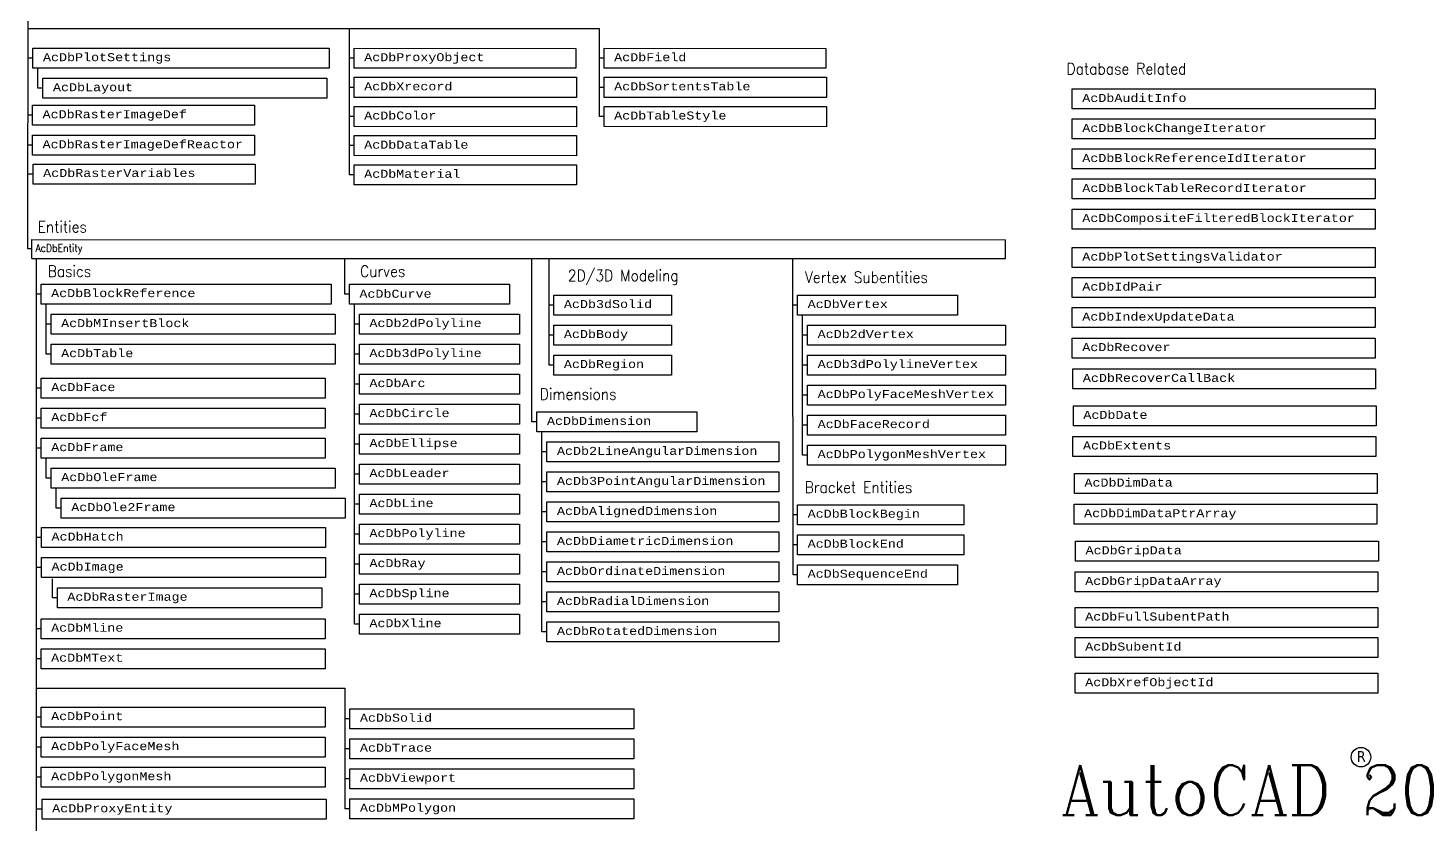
# Model space of a CAD drawing. Extents: x -49 to 153, y -248 to 71.
# Drawn here: x -46.9 to 23.1, y -28.3 to 11.4 of the extents above; entities that cross this region are included whole.
import ezdxf
from ezdxf.enums import TextEntityAlignment as Align

# ---------------------------------------------------------------- set-up
doc = ezdxf.new("R2010")
doc.units = 0
doc.header["$MEASUREMENT"] = 0
doc.layers.get('0').update_dxf_attribs({"linetype": 'CONTINUOUS'})
doc.layers.add('JUNK', color=7, linetype='CONTINUOUS')
doc.styles.add('ROMANC', font='romanc.shx', dxfattribs={"width": 0.9})
doc.styles.add('ROMANS', font='romans', dxfattribs={"width": 0.9})
doc.styles.get("Standard").update_dxf_attribs({"font": 'TIMES.TTF'})
doc.styles.add('STYLE1', font='TAHOMA.TTF', dxfattribs={"height": 0.18})

msp = doc.modelspace()

# ---------------------------------------------------------------- linework, layer by layer
for p, q in [((-46.89, 0.397), (-46.878, 31.976)), ((-46.885, 11.422), (-18.331, 11.422)), ((-30.829, 11.422), (-30.829, 4.104)), ((-18.331, 11.422), (-18.331, 7.018)), ((-46.64, 9.933), (-46.89, 9.933)), ((-30.579, 9.933), (-30.809, 9.933)), ((-18.081, 9.933), (-18.311, 9.933)), ((-46.39, 8.433), (-46.39, 9.433)), ((-46.14, 8.433), (-46.39, 8.433)), ((-30.579, 8.476), (-30.829, 8.476)), ((-18.081, 8.476), (-18.331, 8.476)), ((-46.66, 7.082), (-46.89, 7.082)), ((-30.579, 7.018), (-30.829, 7.018)), ((-18.081, 7.018), (-18.331, 7.018)), ((-46.66, 5.582), (-46.89, 5.582)), ((-30.579, 5.561), (-30.829, 5.561)), ((-46.63, 4.144), (-46.86, 4.144)), ((-30.579, 4.104), (-30.829, 4.104)), ((-46.702, 0.868), (1.983, 0.858)), ((-46.702, -0.073), (-46.702, 0.868)), ((1.984, -0.075), (1.983, 0.858)), ((-46.702, 0.397), (-46.89, 0.397)), ((-46.702, -0.073), (-46.457, -0.073)), ((-46.457, -0.073), (1.984, -0.075)), ((-46.457, -30.607), (-46.457, -0.073)), ((-31.043, -1.86), (-31.043, -0.074)), ((-21.691, -8.245), (-21.691, -0.074)), ((-20.827, -5.405), (-20.827, -0.075)), ((-19.347, -0.073), (-19.347, -0.073)), ((-8.628, -15.884), (-8.64, -0.084)), ((-46.232, -1.86), (-46.457, -1.86)), ((-30.818, -1.86), (-31.043, -1.86)), ((-45.982, -4.86), (-45.982, -2.36)), ((-30.568, -18.356), (-30.568, -2.36)), ((-20.594, -2.405), (-20.827, -2.405)), ((-8.407, -2.405), (-8.635, -2.405)), ((-45.732, -3.36), (-45.982, -3.36)), ((-30.318, -3.356), (-30.568, -3.356)), ((-8.157, -9.905), (-8.157, -2.905)), ((-20.594, -3.905), (-20.827, -3.905)), ((-7.907, -3.905), (-8.157, -3.905)), ((-45.732, -4.86), (-45.982, -4.86)), ((-30.318, -4.856), (-30.568, -4.856)), ((-20.594, -5.405), (-20.827, -5.405)), ((-7.907, -5.405), (-8.157, -5.405)), ((-46.226, -6.557), (-46.457, -6.557)), ((-30.318, -6.356), (-30.568, -6.356)), ((-7.907, -6.905), (-8.157, -6.905)), ((-46.226, -8.057), (-46.457, -8.057)), ((-30.318, -7.856), (-30.568, -7.856)), ((-21.441, -8.245), (-21.691, -8.245)), ((-21.191, -18.745), (-21.191, -8.745)), ((-7.907, -8.405), (-8.157, -8.405)), ((-46.226, -9.557), (-46.457, -9.557)), ((-30.318, -9.356), (-30.568, -9.356)), ((-20.941, -9.745), (-21.191, -9.745)), ((-45.976, -11.057), (-45.976, -10.057)), ((-7.907, -9.905), (-8.157, -9.905)), ((-45.726, -11.057), (-45.976, -11.057)), ((-30.318, -10.856), (-30.568, -10.856)), ((-45.476, -12.557), (-45.476, -11.557)), ((-20.941, -11.245), (-21.191, -11.245)), ((-45.226, -12.557), (-45.476, -12.557)), ((-30.318, -12.356), (-30.568, -12.356)), ((-20.941, -12.745), (-21.191, -12.745)), ((-8.407, -12.884), (-8.63, -12.884)), ((-30.318, -13.856), (-30.568, -13.856)), ((-46.214, -14.028), (-46.457, -14.028)), ((-20.941, -14.245), (-21.191, -14.245)), ((-8.407, -14.384), (-8.629, -14.384)), ((-30.318, -15.356), (-30.568, -15.356)), ((-46.214, -15.528), (-46.457, -15.528)), ((-45.672, -17.036), (-45.672, -16.086)), ((-20.941, -15.745), (-21.191, -15.745)), ((-8.407, -15.884), (-8.628, -15.884)), ((-45.422, -17.036), (-45.672, -17.036)), ((-30.318, -16.856), (-30.568, -16.856)), ((-20.941, -17.245), (-21.191, -17.245)), ((-46.232, -18.581), (-46.457, -18.581)), ((-30.318, -18.356), (-30.568, -18.356)), ((-20.941, -18.745), (-21.191, -18.745)), ((-46.232, -20.081), (-46.457, -20.081)), ((-46.457, -21.556), (-31.043, -21.556)), ((-31.043, -21.556), (-31.043, -27.581)), ((-46.232, -23.003), (-46.457, -23.003)), ((-30.793, -23.081), (-31.043, -23.081)), ((-46.232, -24.503), (-46.457, -24.503)), ((-30.793, -24.581), (-31.043, -24.581)), ((-46.232, -26.003), (-46.457, -26.003)), ((-30.793, -26.081), (-31.043, -26.081)), ((-46.18, -27.607), (-46.457, -27.607)), ((-30.793, -27.581), (-31.043, -27.581)), ((-45.93, -28.107), (-45.93, -28.107)), ((-45.93, -28.107), (-45.93, -28.107))]:
    msp.add_line(p, q)
for points in [[(-46.64, 10.433), (-31.832, 10.433), (-31.832, 9.433), (-46.64, 9.433)], [(-30.579, 10.433), (-19.496, 10.415), (-19.496, 9.432), (-30.579, 9.433)], [(-18.081, 10.433), (-6.998, 10.415), (-6.998, 9.432), (-18.081, 9.433)], [(-46.14, 8.933), (-31.942, 8.933), (-31.942, 7.933), (-46.14, 7.933)], [(-30.579, 8.976), (-19.466, 8.977), (-19.466, 7.967), (-30.579, 7.976)], [(-18.081, 8.976), (-6.968, 8.977), (-6.968, 7.967), (-18.081, 7.976)], [(5.325, 8.395), (20.463, 8.395), (20.463, 7.395), (5.325, 7.395)], [(-46.66, 7.582), (-35.56, 7.582), (-35.56, 6.582), (-46.66, 6.582)], [(-30.579, 7.518), (-19.466, 7.519), (-19.466, 6.51), (-30.579, 6.518)], [(-18.081, 7.518), (-6.968, 7.519), (-6.968, 6.51), (-18.081, 6.518)], [(5.325, 6.895), (20.463, 6.895), (20.463, 5.895), (5.325, 5.895)], [(-46.66, 6.082), (-35.56, 6.082), (-35.56, 5.082), (-46.66, 5.082)], [(-30.579, 6.061), (-19.466, 6.062), (-19.466, 5.053), (-30.579, 5.061)], [(5.325, 5.395), (20.463, 5.395), (20.463, 4.395), (5.325, 4.395)], [(-46.63, 4.644), (-35.53, 4.644), (-35.53, 3.644), (-46.63, 3.644)], [(-30.579, 4.604), (-19.466, 4.605), (-19.466, 3.596), (-30.579, 3.604)], [(5.325, 3.895), (20.463, 3.895), (20.463, 2.895), (5.325, 2.895)], [(5.325, 2.395), (20.463, 2.395), (20.463, 1.395), (5.325, 1.395)], [(5.325, 0.467), (20.463, 0.467), (20.463, -0.533), (5.325, -0.533)], [(-46.232, -1.36), (-31.729, -1.36), (-31.729, -2.36), (-46.232, -2.36)], [(-30.818, -1.36), (-22.818, -1.36), (-22.818, -2.36), (-30.818, -2.36)], [(5.325, -1.033), (20.463, -1.033), (20.463, -2.033), (5.325, -2.033)], [(-20.594, -1.905), (-14.708, -1.905), (-14.708, -2.905), (-20.594, -2.905)], [(-8.407, -1.905), (-0.407, -1.905), (-0.407, -2.905), (-8.407, -2.905)], [(5.325, -2.533), (20.463, -2.533), (20.463, -3.533), (5.325, -3.533)], [(-45.732, -2.86), (-31.533, -2.86), (-31.533, -3.86), (-45.732, -3.86)], [(-30.318, -2.856), (-22.318, -2.856), (-22.318, -3.856), (-30.318, -3.856)], [(-20.594, -3.405), (-14.708, -3.405), (-14.708, -4.405), (-20.594, -4.405)], [(-7.907, -3.405), (1.983, -3.405), (1.983, -4.405), (-7.907, -4.405)], [(5.325, -4.058), (20.463, -4.058), (20.463, -5.058), (5.325, -5.058)], [(-45.732, -4.36), (-31.533, -4.36), (-31.533, -5.36), (-45.732, -5.36)], [(-30.318, -4.356), (-22.318, -4.356), (-22.318, -5.356), (-30.318, -5.356)], [(-20.594, -4.905), (-14.708, -4.905), (-14.708, -5.905), (-20.594, -5.905)], [(-7.907, -4.905), (1.983, -4.905), (1.983, -5.905), (-7.907, -5.905)], [(-46.226, -6.057), (-32.028, -6.057), (-32.028, -7.057), (-46.226, -7.057)], [(-30.318, -5.856), (-22.318, -5.856), (-22.318, -6.856), (-30.318, -6.856)], [(5.353, -5.597), (20.492, -5.597), (20.492, -6.597), (5.353, -6.597)], [(-7.907, -6.405), (1.983, -6.405), (1.983, -7.405), (-7.907, -7.405)], [(-46.226, -7.557), (-32.028, -7.557), (-32.028, -8.557), (-46.226, -8.557)], [(-30.318, -7.356), (-22.318, -7.356), (-22.318, -8.356), (-30.318, -8.356)], [(5.379, -7.443), (20.518, -7.443), (20.518, -8.443), (5.379, -8.443)], [(-21.441, -7.745), (-13.441, -7.745), (-13.441, -8.745), (-21.441, -8.745)], [(-7.907, -7.905), (1.983, -7.905), (1.983, -8.905), (-7.907, -8.905)], [(-46.226, -9.057), (-32.028, -9.057), (-32.028, -10.057), (-46.226, -10.057)], [(-30.318, -8.856), (-22.318, -8.856), (-22.318, -9.856), (-30.318, -9.856)], [(5.36, -8.973), (20.499, -8.973), (20.499, -9.973), (5.36, -9.973)], [(-20.941, -9.245), (-9.344, -9.245), (-9.344, -10.245), (-20.941, -10.245)], [(-7.907, -9.405), (1.983, -9.405), (1.983, -10.405), (-7.907, -10.405)], [(-30.318, -10.356), (-22.318, -10.356), (-22.318, -11.356), (-30.318, -11.356)], [(-45.726, -10.557), (-31.528, -10.557), (-31.528, -11.557), (-45.726, -11.557)], [(-20.941, -10.745), (-9.344, -10.745), (-9.344, -11.745), (-20.941, -11.745)], [(5.434, -10.828), (20.573, -10.828), (20.573, -11.828), (5.434, -11.828)], [(-30.318, -11.856), (-22.318, -11.856), (-22.318, -12.856), (-30.318, -12.856)], [(-45.226, -12.057), (-31.028, -12.057), (-31.028, -13.057), (-45.226, -13.057)], [(-20.941, -12.245), (-9.344, -12.245), (-9.344, -13.245), (-20.941, -13.245)], [(-8.407, -12.384), (-0.102, -12.384), (-0.102, -13.384), (-8.407, -13.384)], [(5.415, -12.358), (20.554, -12.358), (20.554, -13.358), (5.415, -13.358)], [(-46.214, -13.528), (-32.015, -13.528), (-32.015, -14.528), (-46.214, -14.528)], [(-30.318, -13.356), (-22.318, -13.356), (-22.318, -14.356), (-30.318, -14.356)], [(-20.941, -13.745), (-9.344, -13.745), (-9.344, -14.745), (-20.941, -14.745)], [(-8.407, -13.884), (-0.102, -13.884), (-0.102, -14.884), (-8.407, -14.884)], [(5.489, -14.212), (20.628, -14.212), (20.628, -15.212), (5.489, -15.212)], [(-46.214, -15.028), (-32.015, -15.028), (-32.015, -16.028), (-46.214, -16.028)], [(-30.318, -14.856), (-22.318, -14.856), (-22.318, -15.856), (-30.318, -15.856)], [(-20.941, -15.245), (-9.344, -15.245), (-9.344, -16.245), (-20.941, -16.245)], [(-8.407, -15.384), (-0.407, -15.384), (-0.407, -16.384), (-8.407, -16.384)], [(5.47, -15.743), (20.608, -15.743), (20.608, -16.743), (5.47, -16.743)], [(-45.422, -16.536), (-32.197, -16.536), (-32.197, -17.536), (-45.422, -17.536)], [(-30.318, -16.356), (-22.318, -16.356), (-22.318, -17.356), (-30.318, -17.356)], [(-20.941, -16.745), (-9.344, -16.745), (-9.344, -17.745), (-20.941, -17.745)], [(-46.232, -18.081), (-32.034, -18.081), (-32.034, -19.081), (-46.232, -19.081)], [(-30.318, -17.856), (-22.318, -17.856), (-22.318, -18.856), (-30.318, -18.856)], [(5.47, -17.524), (20.608, -17.524), (20.608, -18.524), (5.47, -18.524)], [(-20.941, -18.245), (-9.344, -18.245), (-9.344, -19.245), (-20.941, -19.245)], [(-46.232, -19.581), (-32.034, -19.581), (-32.034, -20.581), (-46.232, -20.581)], [(5.47, -19.024), (20.608, -19.024), (20.608, -20.024), (5.47, -20.024)], [(5.47, -20.806), (20.608, -20.806), (20.608, -21.806), (5.47, -21.806)], [(-46.232, -22.503), (-32.034, -22.503), (-32.034, -23.503), (-46.232, -23.503)], [(-30.793, -22.581), (-16.595, -22.581), (-16.595, -23.581), (-30.793, -23.581)], [(-46.232, -24.003), (-32.034, -24.003), (-32.034, -25.003), (-46.232, -25.003)], [(-30.793, -24.081), (-16.595, -24.081), (-16.595, -25.081), (-30.793, -25.081)], [(-46.232, -25.503), (-32.034, -25.503), (-32.034, -26.503), (-46.232, -26.503)], [(-30.793, -25.581), (-16.595, -25.581), (-16.595, -26.581), (-30.793, -26.581)], [(-46.18, -27.107), (-31.982, -27.107), (-31.982, -28.107), (-46.18, -28.107)], [(-30.793, -27.081), (-16.595, -27.081), (-16.595, -28.081), (-30.793, -28.081)]]:
    msp.add_lwpolyline(points, close=True)
msp.add_circle((19.759, -25.001), 0.488)

# ---------------------------------------------------------------- texts
at = {"color": 1, "style": 'ROMANC', "width": 0.9}
for s, height, p in [('Database Related', 0.56469, (5.038, 9.122)), ('Basics', 0.5647, (-45.906, -0.999)), ('Curves', 0.5647, (-30.286, -0.999)), ('2D/3D Modeling', 0.56469, (-19.895, -1.21)), ('Vertex Subentities', 0.56469, (-8.042, -1.3)), ('Dimensions', 0.5647, (-21.299, -7.138)), ('Bracket Entities', 0.56469, (-8.054, -11.797))]:
    msp.add_text(s, height=height, dxfattribs=at).set_placement(p)
at = {"width": 0.9}
for s, height, style, p in [('Entities', 0.5647, 'ROMANC', (-46.408, 1.22)), ('AcDbEntity', 0.3765, 'ROMANS', (-46.514, 0.256))]:
    msp.add_text(s, height=height, dxfattribs=dict(at, style=style)).set_placement(p)
at = {"char_height": 0.4, "attachment_point": 1}
for s, insert in [('\\fCourier New|b0|i0|c0|p49;AcDbPlotSettings', (-46.14, 10.183)), ('\\fCourier New|b0|i0|c0|p49;AcDbProxyObject', (-30.079, 10.183)), ('{\\fCourier New|b0|i0|c0|p49;AcDbField}', (-17.581, 10.183)), ('\\fCourier New|b0|i0|c0|p49;AcDbLayout', (-45.64, 8.683)), ('\\fCourier New|b0|i0|c0|p49;AcDbXrecord', (-30.079, 8.726)), ('{\\fCourier New|b0|i0|c0|p49;AcDbSortentsTable}', (-17.581, 8.726)), ('\\fCourier New|b0|i0|c0|p49;AcDbAuditInfo', (5.825, 8.145)), ('\\fCourier New|b0|i0|c0|p49;AcDbRasterImageDef', (-46.16, 7.332)), ('{\\fCourier New|b0|i0|c0|p49;AcDbColor}', (-30.079, 7.268)), ('{\\fCourier New|b0|i0|c0|p49;AcDbTableStyle}', (-17.581, 7.268)), ('\\fCourier New|b0|i0|c0|p49;', (2.122, 6.808)), ('\\fCourier New|b0|i0|c0|p49;AcDbBlockChangeIterator', (5.825, 6.645)), ('\\fCourier New|b0|i0|c0|p49;AcDbRasterImageDefReactor', (-46.16, 5.832)), ('{\\fCourier New|b0|i0|c0|p49;AcDbDataTable}', (-30.079, 5.811)), ('\\fCourier New|b0|i0|c0|p49;AcDbBlockReferenceIdIterator', (5.825, 5.145)), ('\\fCourier New|b0|i0|c0|p49;AcDbRasterVariables', (-46.13, 4.394)), ('{\\fCourier New|b0|i0|c0|p49;AcDbMaterial}', (-30.079, 4.354)), ('\\fCourier New|b0|i0|c0|p49;', (2.122, 3.808)), ('\\fCourier New|b0|i0|c0|p49;AcDbBlockTableRecordIterator', (5.825, 3.645)), ('\\fCourier New|b0|i0|c0|p49;AcDbCompositeFilteredBlockIterator', (5.825, 2.145)), ('\\fCourier New|b0|i0|c0|p49;', (2.122, 0.808)), ('\\fCourier New|b0|i0|c0|p49;AcDbPlotSettingsValidator', (5.825, 0.217)), ('\\fCourier New|b0|i0|c0|p49;AcDbIdPair', (5.825, -1.283)), ('\\fCourier New|b0|i0|c0|p49;AcDbBlockReference', (-45.732, -1.61)), ('\\fCourier New|b0|i0|c0|p49;AcDbCurve', (-30.318, -1.641)), ('\\fCourier New|b0|i0|c0|p49;AcDb3dSolid', (-20.094, -2.155)), ('\\fCourier New|b0|i0|c0|p49;AcDbVertex', (-7.907, -2.155)), ('\\fCourier New|b0|i0|c0|p49;AcDbIndexUpdateData', (5.825, -2.783)), ('\\fCourier New|b0|i0|c0|p49;AcDbMInsertBlock', (-45.232, -3.11)), ('\\fCourier New|b0|i0|c0|p49;AcDb2dPolyline', (-29.818, -3.106)), ('\\fCourier New|b0|i0|c0|p49;AcDbBody', (-20.094, -3.655)), ('\\fCourier New|b0|i0|c0|p49;AcDb2dVertex', (-7.407, -3.655)), ('{\\fCourier New|b0|i0|c0|p49;AcDbTable}', (-45.232, -4.61)), ('\\fCourier New|b0|i0|c0|p49;AcDb3dPolyline', (-29.818, -4.606)), ('\\fCourier New|b0|i0|c0|p49;AcDbRecover', (5.825, -4.308)), ('\\fCourier New|b0|i0|c0|p49;AcDbRegion', (-20.094, -5.155)), ('\\fCourier New|b0|i0|c0|p49;AcDb3dPolylineVertex', (-7.407, -5.155)), ('\\fCourier New|b0|i0|c0|p49;AcDbFace', (-45.726, -6.307)), ('\\fCourier New|b0|i0|c0|p49;AcDbArc', (-29.818, -6.106)), ('\\fCourier New|b0|i0|c0|p49;AcDbRecoverCallBack', (5.853, -5.847)), ('\\fCourier New|b0|i0|c0|p49;AcDbPolyFaceMeshVertex', (-7.407, -6.655)), ('\\fCourier New|b0|i0|c0|p49;AcDbCircle', (-29.818, -7.606)), ('\\fCourier New|b0|i0|c0|p49;AcDbDate', (5.879, -7.693)), ('\\fCourier New|b0|i0|c0|p49;AcDbFcf', (-45.726, -7.807)), ('\\fCourier New|b0|i0|c0|p49;AcDbDimension', (-20.941, -7.995)), ('{\\fCourier New|b0|i0|c0|p49;AcDbFaceRecord}', (-7.407, -8.155)), ('\\fCourier New|b0|i0|c0|p49;', (-43.373, -8.584)), ('\\fCourier New|b0|i0|c0|p49;AcDbEllipse', (-29.818, -9.106)), ('\\fCourier New|b0|i0|c0|p49;AcDbFrame', (-45.726, -9.307)), ('\\fCourier New|b0|i0|c0|p49;AcDb2LineAngularDimension', (-20.441, -9.495)), ('\\fCourier New|b0|i0|c0|p49;AcDbPolygonMeshVertex', (-7.407, -9.655)), ('\\fCourier New|b0|i0|c0|p49;AcDbExtents', (5.86, -9.223)), ('\\fCourier New|b0|i0|c0|p49;AcDbOleFrame', (-45.226, -10.807)), ('\\fCourier New|b0|i0|c0|p49;AcDbLeader', (-29.818, -10.606)), ('\\fCourier New|b0|i0|c0|p49;AcDb3PointAngularDimension', (-20.441, -10.995)), ('{\\fCourier New|b0|i0|c0|p49;AcDbDimData}', (5.934, -11.078)), ('\\fCourier New|b0|i0|c0|p49;AcDbOle2Frame', (-44.726, -12.307)), ('\\fCourier New|b0|i0|c0|p49;AcDbLine', (-29.818, -12.106)), ('\\fCourier New|b0|i0|c0|p49;AcDbAlignedDimension', (-20.441, -12.495)), ('{\\fCourier New|b0|i0|c0|p49;AcDbDimDataPtrArray}', (5.915, -12.608)), ('\\fCourier New|b0|i0|c0|p49;AcDbBlockBegin', (-7.907, -12.634)), ('\\fCourier New|b0|i0|c0|p49;AcDbHatch', (-45.714, -13.778)), ('\\fCourier New|b0|i0|c0|p49;AcDbPolyline', (-29.818, -13.606)), ('\\fCourier New|b0|i0|c0|p49;AcDbDiametricDimension', (-20.441, -13.995)), ('\\fCourier New|b0|i0|c0|p49;AcDbBlockEnd', (-7.907, -14.134)), ('\\fCourier New|b0|i0|c0|p49;', (2.122, -14.192)), ('{\\fCourier New|b0|i0|c0|p49;AcDbGripData}', (5.989, -14.462)), ('\\fCourier New|b0|i0|c0|p49;AcDbImage', (-45.714, -15.278)), ('\\fCourier New|b0|i0|c0|p49;AcDbRay', (-29.818, -15.106)), ('\\fCourier New|b0|i0|c0|p49;AcDbOrdinateDimension', (-20.441, -15.495)), ('\\fCourier New|b0|i0|c0|p49;AcDbSequenceEnd', (-7.907, -15.634)), ('{\\fCourier New|b0|i0|c0|p49;AcDbGripDataArray}', (5.97, -15.993)), ('\\fCourier New|b0|i0|c0|p49;AcDbRasterImage', (-44.922, -16.786)), ('\\fCourier New|b0|i0|c0|p49;AcDbSpline', (-29.818, -16.606)), ('\\fCourier New|b0|i0|c0|p49;AcDbRadialDimension', (-20.441, -16.995)), ('\\fCourier New|b0|i0|c0|p49;AcDbXline', (-29.818, -18.106)), ('\\fCourier New|b0|i0|c0|p49;AcDbFullSubentPath', (5.97, -17.774)), ('\\fCourier New|b0|i0|c0|p49;AcDbMline', (-45.732, -18.331)), ('\\fCourier New|b0|i0|c0|p49;AcDbRotatedDimension', (-20.441, -18.495)), ('\\fCourier New|b0|i0|c0|p49;AcDbSubentId', (5.97, -19.274)), ('\\fCourier New|b0|i0|c0|p49;AcDbMText', (-45.732, -19.831)), ('{\\fCourier New|b0|i0|c0|p49;AcDbXrefObjectId}', (5.97, -21.056)), ('\\fCourier New|b0|i0|c0|p49;AcDbPoint', (-45.732, -22.753)), ('\\fCourier New|b0|i0|c0|p49;AcDbSolid', (-30.293, -22.831)), ('\\fCourier New|b0|i0|c0|p49;AcDbPolyFaceMesh', (-45.732, -24.253)), ('\\fCourier New|b0|i0|c0|p49;AcDbTrace', (-30.293, -24.331)), ('\\fCourier New|b0|i0|c0|p49;AcDbPolygonMesh', (-45.732, -25.753)), ('\\fCourier New|b0|i0|c0|p49;AcDbViewport', (-30.293, -25.831)), ('\\fCourier New|b0|i0|c0|p49;AcDbProxyEntity', (-45.68, -27.357)), ('{\\fCourier New|b0|i0|c0|p49;AcDbMPolygon}', (-30.293, -27.331))]:
    msp.add_mtext(s, dxfattribs=dict(at, insert=insert))
at = {"layer": 'JUNK', "style": 'STYLE1'}
msp.add_text('R', height=0.539, dxfattribs=at).set_placement((19.773, -24.968), align=Align.MIDDLE_CENTER)
at = {"layer": 'JUNK', "style": 'ROMANC', "width": 0.9}
msp.add_text('AutoCAD 2005', height=2.5, dxfattribs=at).set_placement((4.751, -27.907))

doc.saveas('drawing.dxf')
